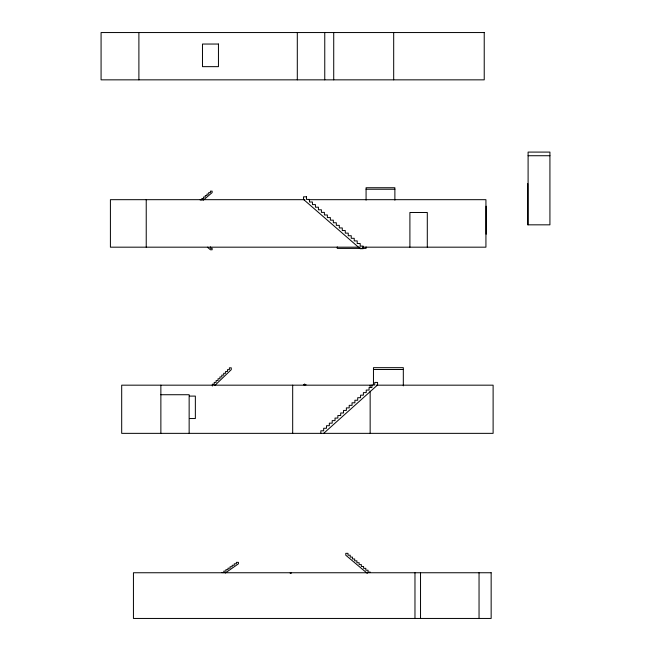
<?xml version="1.0" encoding="UTF-8"?>
<svg xmlns="http://www.w3.org/2000/svg" width="651" height="651" viewBox="0 0 651 651"><rect width="100%" height="100%" fill="white"/><g stroke="black" fill="none" stroke-linecap="round" stroke-linejoin="round"><path stroke-width="0.98" d="M214.74 385.547L231.268 369.654L231.268 367.839L229.38 367.839L229.38 369.654L227.484 369.654L227.484 371.477L225.596 371.477L225.596 373.292L223.7 373.292L223.7 375.114L221.812 375.114L221.812 376.929L219.924 376.929L219.924 378.752L218.028 378.752L218.028 380.566L216.14 380.566L216.14 382.389L214.244 382.389L214.244 384.204L212.356 384.204L212.356 386.027M323.677 433.354L377.58 384.977L377.58 382.43L374.74 382.43L374.74 384.977L371.908 384.977L371.908 387.524L369.068 387.524L369.068 390.071L366.228 390.071L366.228 392.618L363.396 392.618L363.396 395.165L360.556 395.165L360.556 397.704L357.716 397.704L357.716 400.251L354.885 400.251L354.885 402.798L352.045 402.798L352.045 405.345L349.213 405.345L349.213 407.892L346.373 407.892L346.373 410.439L343.533 410.439L343.533 412.986L340.701 412.986L340.701 415.525L337.861 415.525L337.861 418.072L335.021 418.072L335.021 420.619L332.189 420.619L332.189 423.166L329.349 423.166L329.349 425.713L326.517 425.713L326.517 428.26L323.677 428.26L323.677 430.807L320.837 430.807L320.837 433.354M203.047 200.386L212.136 192.615L212.136 191.15L210.428 191.15L210.428 192.615L208.711 192.615L208.711 194.079L206.994 194.079L206.994 195.544L205.285 195.544L205.285 197.017L203.568 197.017L203.568 198.482L201.851 198.482L201.851 199.947L200.142 199.947M225.23 573.067L238.445 563.807L238.445 562.342L236.354 562.342L236.354 563.807L234.27 563.807L234.27 565.271L232.179 565.271L232.179 566.728L230.096 566.728L230.096 568.193L228.005 568.193L228.005 569.658L225.921 569.658L225.921 571.114L223.838 571.114L223.838 572.579L221.747 572.579M528.099 155.727L549.924 155.727M366.074 189.246L394.88 189.246M304.888 199.678L110.41 199.678L110.41 247.177L360.125 247.177M308.55 199.678L485.931 199.678L485.931 247.177L362.542 247.177M373.462 369.483L403.319 369.483M304.522 384.18L304.985 384.269L304.522 384.326M304.375 384.448L305.14 384.448M304.375 384.619L305.14 384.619M303.431 384.757L306.076 384.757M372.234 385.172L121.688 385.172L121.688 433.354L493.116 433.354L493.116 385.172L376.245 385.172M160.87 394.726L189.148 394.726L189.148 433.354M189.425 396.101L195.357 396.101L195.357 418.536L189.425 418.536M370.264 572.107L368.035 572.107L368.035 570.227L365.813 570.227L365.813 568.347L363.584 568.347L363.584 566.476L361.354 566.476L361.354 564.596L359.132 564.596L359.132 562.724L356.903 562.724L356.903 560.845L354.681 560.845L354.681 558.965L352.451 558.965L352.451 557.093L350.23 557.093L350.23 555.213L348 555.213L348 553.342L345.779 553.342L345.779 555.213L367.31 573.368M290.403 572.579L290.916 572.579M290.232 572.945L291.087 572.945M290.232 573.173L291.087 573.173M207.392 247.177L210.428 249.772L212.136 249.772L212.136 248.308L210.428 248.308L210.428 246.843M528.099 224.831L528.099 152.09L549.924 152.09L549.924 224.831L527.725 224.831L527.725 183.606M486.142 206.18L486.142 234.23M479.046 572.75L479.046 618.45M427.3 247.177L427.3 212.486L409.902 212.486L409.902 247.177M420.53 572.75L420.53 618.45M414.972 572.75L414.972 618.45M403.319 385.856L403.319 367.669L373.462 367.669L373.462 384.733M394.88 200.174L394.88 187.732L366.074 187.732L366.074 200.174M393.684 32.55L393.684 79.845M370.15 385.172L370.15 387.182M370.15 391.194L370.15 433.354M366.074 246.884L366.074 248.397L337.267 248.397L337.267 246.884M333.719 32.55L333.719 79.845M324.759 32.55L324.759 79.845M297.304 32.55L297.304 79.845M292.681 385.172L292.681 433.354M160.87 385.172L160.87 433.354M146.231 199.678L146.231 247.177M138.891 32.55L138.891 79.845M484.23 32.55L101.076 32.55L101.076 79.845L484.23 79.845L484.23 32.55M218.451 44.04L202.477 44.04L202.477 66.654L218.451 66.654L218.451 44.04M306.499 196.822L303.512 196.822L303.512 199.418L360.19 248.69L363.168 248.69L363.168 246.102L360.19 246.102L360.19 243.507L357.204 243.507L357.204 240.911L354.225 240.911L354.225 238.315L351.239 238.315L351.239 235.727L348.252 235.727L348.252 233.131L345.274 233.131L345.274 230.535L342.288 230.535L342.288 227.948L339.309 227.948L339.309 225.352L336.323 225.352L336.323 222.756L333.345 222.756L333.345 220.16L330.358 220.16L330.358 217.572L327.38 217.572L327.38 214.976L324.393 214.976L324.393 212.381L321.407 212.381L321.407 209.793L318.429 209.793L318.429 207.197L315.442 207.197L315.442 204.601L312.464 204.601L312.464 202.005L309.477 202.005L309.477 199.418L306.499 199.418L306.499 196.822M491.155 572.75L133.439 572.75L133.439 618.45L491.155 618.45L491.155 572.75"/></g></svg>
